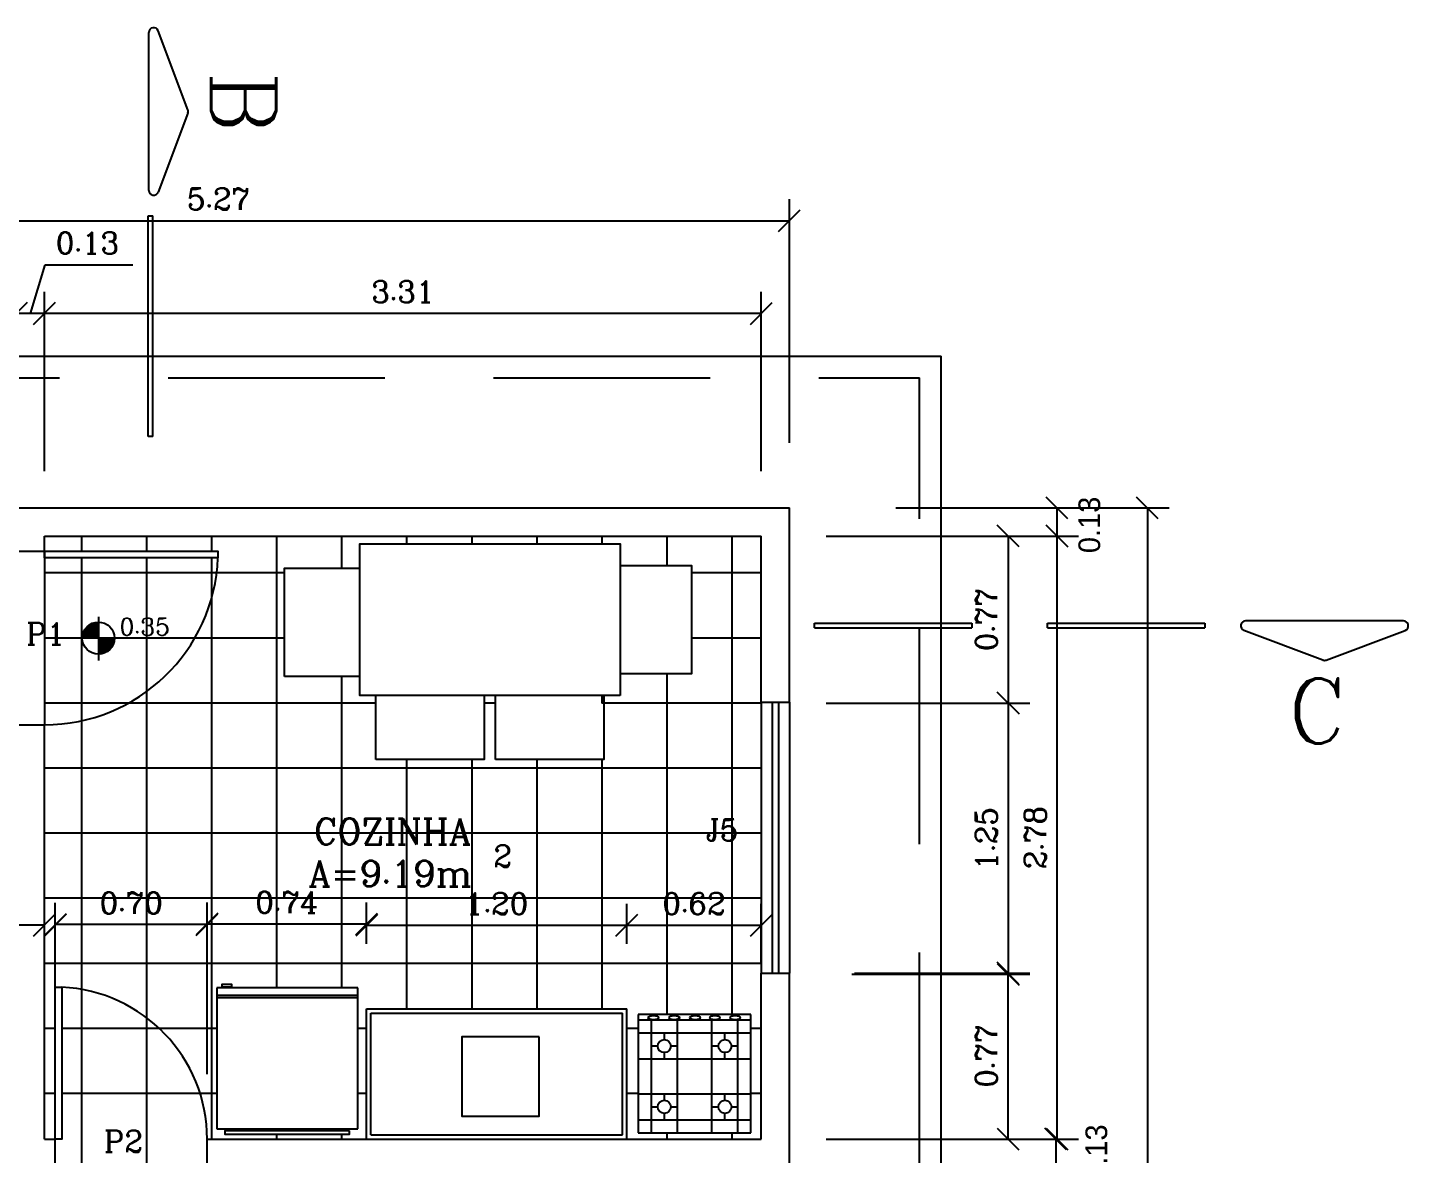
# Model space of a CAD drawing. Extents: x -36 to 60, y 199 to 483.
# Drawn here: x -30.29 to -23.93, y 227.95 to 233.15 of the extents above; entities that cross this region are included whole.
import ezdxf

# ---------------------------------------------------------------- set-up
doc = ezdxf.new("R2010")
doc.units = 0
doc.header["$LTSCALE"] = 20
doc.linetypes.add('DASHED2', pattern=[0.375, 0.25, -0.125])
doc.layers.get('0').update_dxf_attribs({"linetype": 'CONTINUOUS'})
doc.layers.get('DEFPOINTS').update_dxf_attribs({"linetype": 'CONTINUOUS'})
for name, color, linetype in [('APARELHOS', 244, 'CONTINUOUS'), ('COTAS', 30, 'CONTINUOUS'), ('EQUIPAMENTOS', 244, 'CONTINUOUS'), ('JANELA', 5, 'CONTINUOUS'), ('PAREDE', 7, 'CONTINUOUS'), ('PISO', 244, 'CONTINUOUS'), ('PORTA', 1, 'CONTINUOUS'), ('PORTA2', 30, 'CONTINUOUS'), ('TEXTO', 1, 'CONTINUOUS'), ('VISTAP', 244, 'CONTINUOUS')]:
    doc.layers.add(name, color=color, linetype=linetype)
doc.styles.add('ROMANC', font='romanc')
doc.dimstyles.get("Standard").update_dxf_attribs({"dimscale": 0, "dimtxt": 0.1, "dimasz": 0.05, "dimexe": 0.1, "dimexo": 0.062, "dimgap": 0.05, "dimtad": 1, "dimtoh": 1, "dimzin": 0, "dimtxsty": 'ROMANC', "dimblk1": 'DOT', "dimblk2": 'DOT', "dimsah": 1, "dimcen": 0.09, "dimclrd": 202, "dimclre": 202, "dimclrt": 244, "dimazin": 3, "dimtfac": 1, "dimtofl": 0, "dimtmove": 0, "dimatfit": 3, "dimtolj": 1, "dimtzin": 0})

# ---------------------------------------------------------------- blocks, each defined once
blk = doc.blocks.new('*X3')
at = {"color": 0, "linetype": 'CONTINUOUS', "ltscale": 0.05}
for p, q in [((-55.4467, 9.8829), (-55.373, 9.9566)), ((-55.4466, 9.8865), (-55.3767, 9.9564)), ((-55.4463, 9.8904), (-55.3805, 9.9561)), ((-55.4458, 9.8944), (-55.3846, 9.9556)), ((-55.4449, 9.8988), (-55.389, 9.9547)), ((-55.444, 9.8821), (-55.372, 9.9541)), ((-55.4437, 9.9036), (-55.3938, 9.9535)), ((-55.4418, 9.909), (-55.3991, 9.9517)), ((-55.4404, 9.8821), (-55.372, 9.9505)), ((-55.4391, 9.9152), (-55.4054, 9.9489)), ((-55.4369, 9.8821), (-55.372, 9.947)), ((-55.4343, 9.9236), (-55.4138, 9.9441)), ((-55.4333, 9.8821), (-55.372, 9.9435)), ((-55.4298, 9.8821), (-55.372, 9.9399)), ((-55.4263, 9.8821), (-55.372, 9.9364)), ((-55.4227, 9.8821), (-55.372, 9.9328)), ((-55.4192, 9.8821), (-55.372, 9.9293)), ((-55.4157, 9.8821), (-55.372, 9.9258)), ((-55.4121, 9.8821), (-55.372, 9.9222)), ((-55.4086, 9.8821), (-55.372, 9.9187)), ((-55.4051, 9.8821), (-55.372, 9.9152)), ((-55.4015, 9.8821), (-55.372, 9.9116)), ((-55.398, 9.8821), (-55.372, 9.9081)), ((-55.3945, 9.8821), (-55.372, 9.9046)), ((-55.3909, 9.8821), (-55.372, 9.901)), ((-55.3874, 9.8821), (-55.372, 9.8975)), ((-55.3838, 9.8821), (-55.372, 9.894)), ((-55.3803, 9.8821), (-55.372, 9.8904)), ((-55.3768, 9.8821), (-55.372, 9.8869)), ((-55.3732, 9.8821), (-55.372, 9.8834)), ((-55.372, 9.8798), (-55.3697, 9.8821)), ((-55.372, 9.8763), (-55.3662, 9.8821)), ((-55.372, 9.8727), (-55.3626, 9.8821)), ((-55.372, 9.8692), (-55.3591, 9.8821)), ((-55.372, 9.8657), (-55.3556, 9.8821)), ((-55.372, 9.8621), (-55.352, 9.8821)), ((-55.372, 9.8586), (-55.3485, 9.8821)), ((-55.372, 9.8551), (-55.345, 9.8821)), ((-55.372, 9.8515), (-55.3414, 9.8821)), ((-55.372, 9.848), (-55.3379, 9.8821)), ((-55.372, 9.8445), (-55.3344, 9.8821)), ((-55.372, 9.8409), (-55.3308, 9.8821)), ((-55.372, 9.8374), (-55.3273, 9.8821)), ((-55.372, 9.8339), (-55.3237, 9.8821)), ((-55.372, 9.8303), (-55.3202, 9.8821)), ((-55.372, 9.8268), (-55.3167, 9.8821)), ((-55.372, 9.8232), (-55.3131, 9.8821)), ((-55.372, 9.8197), (-55.3096, 9.8821)), ((-55.372, 9.8162), (-55.3061, 9.8821)), ((-55.372, 9.8126), (-55.3025, 9.8821)), ((-55.372, 9.8091), (-55.299, 9.8821)), ((-55.369, 9.8086), (-55.2988, 9.8788)), ((-55.3651, 9.8089), (-55.2991, 9.875)), ((-55.3611, 9.8094), (-55.2996, 9.8709)), ((-55.3567, 9.8102), (-55.3004, 9.8665)), ((-55.352, 9.8115), (-55.3016, 9.8618)), ((-55.3467, 9.8132), (-55.3034, 9.8565)), ((-55.3405, 9.8159), (-55.3061, 9.8503)), ((-55.3324, 9.8205), (-55.3106, 9.8422))]:
    blk.add_line(p, q, dxfattribs=at)
blk = doc.blocks.new('_OBLIQUE')
at = {"color": 0, "linetype": 'BYBLOCK'}
blk.add_line((-0.5, -0.5), (0.5, 0.5), dxfattribs=at)
blk = doc.blocks.new('*D30')
at = {"color": 30, "linetype": 'BYBLOCK'}
for p, q in [((-27.5315, 228.925), (-27.5315, 229.1099)), ((-26.9115, 228.835), (-26.9115, 229.1099)), ((-26.9115, 229.0099), (-27.5315, 229.0099))]:
    blk.add_line(p, q, dxfattribs=at)
at = {"layer": 'DEFPOINTS', "color": 0, "linetype": 'BYBLOCK'}
for p in [(-27.5315, 229.0099), (-27.5315, 228.625), (-26.9115, 228.535)]:
    blk.add_point(p, dxfattribs=at)
at = {"color": 30, "linetype": 'BYBLOCK', "xscale": 0.1, "yscale": 0.1, "zscale": 0.1, "rotation": 180}
blk.add_blockref('_OBLIQUE', (-27.5315, 229.0099), dxfattribs=at)
at = {"color": 30, "linetype": 'BYBLOCK', "xscale": 0.1, "yscale": 0.1, "zscale": 0.1}
blk.add_blockref('_OBLIQUE', (-26.9115, 229.0099), dxfattribs=at)
at = {"color": 244, "linetype": 'BYBLOCK', "insert": (-27.2215, 229.1099), "char_height": 0.1, "attachment_point": 5, "style": 'ROMANC'}
blk.add_mtext('\\A1;0.62', dxfattribs=at)
blk = doc.blocks.new('*D31')
at = {"color": 30, "linetype": 'BYBLOCK'}
for p, q in [((-28.7315, 228.925), (-28.7315, 229.1099)), ((-27.5315, 228.925), (-27.5315, 229.1099)), ((-27.5315, 229.0099), (-28.7315, 229.0099))]:
    blk.add_line(p, q, dxfattribs=at)
at = {"layer": 'DEFPOINTS', "color": 0, "linetype": 'BYBLOCK'}
for p in [(-28.7315, 229.0099), (-28.7315, 228.625), (-27.5315, 228.625)]:
    blk.add_point(p, dxfattribs=at)
at = {"color": 30, "linetype": 'BYBLOCK', "xscale": 0.1, "yscale": 0.1, "zscale": 0.1, "rotation": 180}
blk.add_blockref('_OBLIQUE', (-28.7315, 229.0099), dxfattribs=at)
at = {"color": 30, "linetype": 'BYBLOCK', "xscale": 0.1, "yscale": 0.1, "zscale": 0.1}
blk.add_blockref('_OBLIQUE', (-27.5315, 229.0099), dxfattribs=at)
at = {"color": 244, "linetype": 'BYBLOCK', "insert": (-28.1315, 229.1099), "char_height": 0.1, "attachment_point": 5, "style": 'ROMANC'}
blk.add_mtext('\\A1;1.20', dxfattribs=at)
blk = doc.blocks.new('*D32')
at = {"color": 30, "linetype": 'BYBLOCK'}
for p, q in [((-29.4665, 228.325), (-29.4665, 229.116)), ((-28.7315, 228.925), (-28.7315, 229.116)), ((-28.7315, 229.016), (-29.4665, 229.016))]:
    blk.add_line(p, q, dxfattribs=at)
at = {"layer": 'DEFPOINTS', "color": 0, "linetype": 'BYBLOCK'}
for p in [(-29.4665, 229.016), (-28.7315, 228.625), (-29.4665, 228.025)]:
    blk.add_point(p, dxfattribs=at)
at = {"color": 30, "linetype": 'BYBLOCK', "xscale": 0.1, "yscale": 0.1, "zscale": 0.1, "rotation": 180}
blk.add_blockref('_OBLIQUE', (-29.4665, 229.016), dxfattribs=at)
at = {"color": 30, "linetype": 'BYBLOCK', "xscale": 0.1, "yscale": 0.1, "zscale": 0.1}
blk.add_blockref('_OBLIQUE', (-28.7315, 229.016), dxfattribs=at)
at = {"color": 244, "linetype": 'BYBLOCK', "insert": (-29.099, 229.116), "char_height": 0.1, "attachment_point": 5, "style": 'ROMANC'}
blk.add_mtext('\\A1;0.74', dxfattribs=at)
blk = doc.blocks.new('*D33')
at = {"color": 30, "linetype": 'BYBLOCK'}
for p, q in [((-30.1665, 228.325), (-30.1665, 229.114)), ((-29.4665, 228.325), (-29.4665, 229.114)), ((-29.4665, 229.014), (-30.1665, 229.014))]:
    blk.add_line(p, q, dxfattribs=at)
at = {"layer": 'DEFPOINTS', "color": 0, "linetype": 'BYBLOCK'}
for p in [(-30.1665, 229.014), (-30.1665, 228.025), (-29.4665, 228.025)]:
    blk.add_point(p, dxfattribs=at)
at = {"color": 30, "linetype": 'BYBLOCK', "xscale": 0.1, "yscale": 0.1, "zscale": 0.1, "rotation": 180}
blk.add_blockref('_OBLIQUE', (-30.1665, 229.014), dxfattribs=at)
at = {"color": 30, "linetype": 'BYBLOCK', "xscale": 0.1, "yscale": 0.1, "zscale": 0.1}
blk.add_blockref('_OBLIQUE', (-29.4665, 229.014), dxfattribs=at)
at = {"color": 244, "linetype": 'BYBLOCK', "insert": (-29.8165, 229.114), "char_height": 0.1, "attachment_point": 5, "style": 'ROMANC'}
blk.add_mtext('\\A1;0.70', dxfattribs=at)
blk = doc.blocks.new('*D34')
at = {"color": 30, "linetype": 'BYBLOCK'}
for p, q in [((-30.2165, 228.325), (-30.2165, 229.1113)), ((-30.1665, 228.325), (-30.1665, 229.1113)), ((-30.2165, 229.0113), (-30.8213, 229.0113)), ((-30.1665, 229.0113), (-30.1665, 229.0113))]:
    blk.add_line(p, q, dxfattribs=at)
at = {"layer": 'DEFPOINTS', "color": 0, "linetype": 'BYBLOCK'}
for p in [(-30.2165, 229.0113), (-30.2165, 228.025), (-30.1665, 228.025)]:
    blk.add_point(p, dxfattribs=at)
at = {"color": 30, "linetype": 'BYBLOCK', "xscale": 0.1, "yscale": 0.1, "zscale": 0.1}
blk.add_blockref('_OBLIQUE', (-30.2165, 229.0113), dxfattribs=at)
at = {"color": 30, "linetype": 'BYBLOCK', "xscale": 0.1, "yscale": 0.1, "zscale": 0.1, "rotation": 180}
blk.add_blockref('_OBLIQUE', (-30.1665, 229.0113), dxfattribs=at)
at = {"color": 244, "linetype": 'BYBLOCK', "insert": (-30.6189, 229.1113), "char_height": 0.1, "attachment_point": 5, "style": 'ROMANC'}
blk.add_mtext('\\A1;0.05', dxfattribs=at)
blk = doc.blocks.new('*D42')
at = {"color": 30, "linetype": 'BYBLOCK'}
for p, q in [((-30.2165, 231.105), (-30.2165, 231.9311)), ((-26.9115, 231.105), (-26.9115, 231.9311)), ((-26.9115, 231.8311), (-30.2165, 231.8311))]:
    blk.add_line(p, q, dxfattribs=at)
at = {"layer": 'DEFPOINTS', "color": 0, "linetype": 'BYBLOCK'}
for p in [(-30.2165, 231.8311), (-30.2165, 230.805), (-26.9115, 230.805)]:
    blk.add_point(p, dxfattribs=at)
at = {"color": 30, "linetype": 'BYBLOCK', "xscale": 0.1, "yscale": 0.1, "zscale": 0.1, "rotation": 180}
blk.add_blockref('_OBLIQUE', (-30.2165, 231.8311), dxfattribs=at)
at = {"color": 30, "linetype": 'BYBLOCK', "xscale": 0.1, "yscale": 0.1, "zscale": 0.1}
blk.add_blockref('_OBLIQUE', (-26.9115, 231.8311), dxfattribs=at)
at = {"color": 244, "linetype": 'BYBLOCK', "insert": (-28.564, 231.9311), "char_height": 0.1, "attachment_point": 5, "style": 'ROMANC'}
blk.add_mtext('\\A1;3.31', dxfattribs=at)
blk = doc.blocks.new('*D43')
at = {"color": 30, "linetype": 'BYBLOCK'}
for p, q in [((-30.2815, 231.8311), (-30.214, 232.0561)), ((-30.214, 232.0561), (-29.8093, 232.0561)), ((-30.3465, 231.235), (-30.3465, 231.9311)), ((-30.2165, 231.8311), (-30.3465, 231.8311))]:
    blk.add_line(p, q, dxfattribs=at)
at = {"layer": 'DEFPOINTS', "color": 0, "linetype": 'BYBLOCK'}
for p in [(-30.3465, 231.8311), (-30.3465, 230.935), (-30.2165, 230.805)]:
    blk.add_point(p, dxfattribs=at)
at = {"color": 30, "linetype": 'BYBLOCK', "xscale": 0.1, "yscale": 0.1, "zscale": 0.1, "rotation": 180}
blk.add_blockref('_OBLIQUE', (-30.3465, 231.8311), dxfattribs=at)
at = {"color": 30, "linetype": 'BYBLOCK', "xscale": 0.1, "yscale": 0.1, "zscale": 0.1}
blk.add_blockref('_OBLIQUE', (-30.2165, 231.8311), dxfattribs=at)
at = {"color": 244, "linetype": 'BYBLOCK', "insert": (-30.164, 232.1561), "char_height": 0.1, "attachment_point": 4, "style": 'ROMANC'}
blk.add_mtext('\\A1;0.13', dxfattribs=at)
blk = doc.blocks.new('*D46')
at = {"color": 30, "linetype": 'BYBLOCK'}
for p, q in [((-32.0465, 231.235), (-32.0465, 232.3589)), ((-26.7815, 231.235), (-26.7815, 232.3589)), ((-32.0465, 232.2589), (-26.7815, 232.2589))]:
    blk.add_line(p, q, dxfattribs=at)
at = {"layer": 'DEFPOINTS', "color": 0, "linetype": 'BYBLOCK'}
for p in [(-26.7815, 232.2589), (-32.0465, 230.935), (-26.7815, 230.935)]:
    blk.add_point(p, dxfattribs=at)
at = {"color": 30, "linetype": 'BYBLOCK', "xscale": 0.1, "yscale": 0.1, "zscale": 0.1, "rotation": 180}
blk.add_blockref('_OBLIQUE', (-32.0465, 232.2589), dxfattribs=at)
at = {"color": 30, "linetype": 'BYBLOCK', "xscale": 0.1, "yscale": 0.1, "zscale": 0.1}
blk.add_blockref('_OBLIQUE', (-26.7815, 232.2589), dxfattribs=at)
at = {"color": 244, "linetype": 'BYBLOCK', "insert": (-29.414, 232.3589), "char_height": 0.1, "attachment_point": 5, "style": 'ROMANC'}
blk.add_mtext('\\A1;5.27', dxfattribs=at)
blk = doc.blocks.new('*D61')
at = {"color": 30, "linetype": 'BYBLOCK'}
for p, q in [((-26.3435, 230.805), (-25.4479, 230.805)), ((-25.5479, 230.805), (-25.5479, 228.025)), ((-26.3435, 228.025), (-25.4479, 228.025))]:
    blk.add_line(p, q, dxfattribs=at)
at = {"layer": 'DEFPOINTS', "color": 0, "linetype": 'BYBLOCK'}
for p in [(-26.6435, 230.805), (-26.6435, 228.025), (-25.5479, 228.025)]:
    blk.add_point(p, dxfattribs=at)
at = {"color": 30, "linetype": 'BYBLOCK', "xscale": 0.1, "yscale": 0.1, "zscale": 0.1}
for p, rotation in [((-25.5479, 230.805), 90), ((-25.5479, 228.025), 270)]:
    blk.add_blockref('_OBLIQUE', p, dxfattribs=dict(at, rotation=rotation))
at = {"color": 244, "linetype": 'BYBLOCK', "insert": (-25.6479, 229.415), "char_height": 0.1, "attachment_point": 5, "rotation": 90, "style": 'ROMANC'}
blk.add_mtext('\\A1;2.78', dxfattribs=at)
blk = doc.blocks.new('*D66')
at = {"color": 30, "linetype": 'BYBLOCK'}
for p, q in [((-26.6115, 230.805), (-25.6727, 230.805)), ((-25.7727, 230.805), (-25.7727, 230.035)), ((-26.6115, 230.035), (-25.6727, 230.035))]:
    blk.add_line(p, q, dxfattribs=at)
at = {"layer": 'DEFPOINTS', "color": 0, "linetype": 'BYBLOCK'}
for p in [(-26.9115, 230.805), (-26.9115, 230.035), (-25.7727, 230.035)]:
    blk.add_point(p, dxfattribs=at)
at = {"color": 30, "linetype": 'BYBLOCK', "xscale": 0.1, "yscale": 0.1, "zscale": 0.1}
for p, rotation in [((-25.7727, 230.805), 90), ((-25.7727, 230.035), 270)]:
    blk.add_blockref('_OBLIQUE', p, dxfattribs=dict(at, rotation=rotation))
at = {"color": 244, "linetype": 'BYBLOCK', "insert": (-25.8727, 230.42), "char_height": 0.1, "attachment_point": 5, "rotation": 90, "style": 'ROMANC'}
blk.add_mtext('\\A1;0.77', dxfattribs=at)
blk = doc.blocks.new('*D67')
at = {"color": 30, "linetype": 'BYBLOCK'}
for p, q in [((-26.4931, 230.035), (-25.6727, 230.035)), ((-25.7727, 230.035), (-25.7727, 228.785)), ((-26.4931, 228.785), (-25.6727, 228.785))]:
    blk.add_line(p, q, dxfattribs=at)
at = {"layer": 'DEFPOINTS', "color": 0, "linetype": 'BYBLOCK'}
for p in [(-26.7931, 230.035), (-26.7931, 228.785), (-25.7727, 228.785)]:
    blk.add_point(p, dxfattribs=at)
at = {"color": 30, "linetype": 'BYBLOCK', "xscale": 0.1, "yscale": 0.1, "zscale": 0.1}
for p, rotation in [((-25.7727, 230.035), 90), ((-25.7727, 228.785), 270)]:
    blk.add_blockref('_OBLIQUE', p, dxfattribs=dict(at, rotation=rotation))
at = {"color": 244, "linetype": 'BYBLOCK', "insert": (-25.8727, 229.41), "char_height": 0.1, "attachment_point": 5, "rotation": 90, "style": 'ROMANC'}
blk.add_mtext('\\A1;1.25', dxfattribs=at)
blk = doc.blocks.new('*D68')
at = {"color": 30, "linetype": 'BYBLOCK'}
for p, q in [((-26.4815, 228.79), (-25.6735, 228.79)), ((-25.7735, 228.79), (-25.7735, 228.025)), ((-26.6115, 228.025), (-25.6735, 228.025))]:
    blk.add_line(p, q, dxfattribs=at)
at = {"layer": 'DEFPOINTS', "color": 0, "linetype": 'BYBLOCK'}
for p in [(-26.7815, 228.79), (-26.9115, 228.025), (-25.7735, 228.025)]:
    blk.add_point(p, dxfattribs=at)
at = {"color": 30, "linetype": 'BYBLOCK', "xscale": 0.1, "yscale": 0.1, "zscale": 0.1}
for p, rotation in [((-25.7735, 228.79), 90), ((-25.7735, 228.025), 270)]:
    blk.add_blockref('_OBLIQUE', p, dxfattribs=dict(at, rotation=rotation))
at = {"color": 244, "linetype": 'BYBLOCK', "insert": (-25.8735, 228.4075), "char_height": 0.1, "attachment_point": 5, "rotation": 90, "style": 'ROMANC'}
blk.add_mtext('\\A1;0.77', dxfattribs=at)
blk = doc.blocks.new('*D70')
at = {"color": 30, "linetype": 'BYBLOCK'}
for p, q in [((-26.2902, 230.935), (-25.0307, 230.935)), ((-25.1307, 230.935), (-25.1307, 222.485)), ((-26.2902, 222.485), (-25.0307, 222.485))]:
    blk.add_line(p, q, dxfattribs=at)
at = {"layer": 'DEFPOINTS', "color": 0, "linetype": 'BYBLOCK'}
for p in [(-26.5902, 230.935), (-26.5902, 222.485), (-25.1307, 222.485)]:
    blk.add_point(p, dxfattribs=at)
at = {"color": 30, "linetype": 'BYBLOCK', "xscale": 0.1, "yscale": 0.1, "zscale": 0.1}
for p, rotation in [((-25.1307, 230.935), 90), ((-25.1307, 222.485), 270)]:
    blk.add_blockref('_OBLIQUE', p, dxfattribs=dict(at, rotation=rotation))
at = {"color": 244, "linetype": 'BYBLOCK', "insert": (-25.2307, 226.71), "char_height": 0.1, "attachment_point": 5, "rotation": 90, "style": 'ROMANC'}
blk.add_mtext('\\A1;8.45', dxfattribs=at)

msp = doc.modelspace()

# ---------------------------------------------------------------- linework, layer by layer
at = {"color": 30, "linetype": 'BYBLOCK'}
for p, q in [((-26.2135, 230.935), (-25.4479, 230.935)), ((-25.5479, 230.935), (-25.5479, 230.805)), ((-26.3435, 230.805), (-25.4479, 230.805)), ((-25.5479, 230.805), (-25.5479, 230.355)), ((-26.6115, 228.025), (-25.4531, 228.025)), ((-25.5531, 228.025), (-25.5531, 227.895))]:
    msp.add_line(p, q, dxfattribs=at)
at = {"layer": 'APARELHOS', "color": 244}
msp.add_lwpolyline([(-29.3982, 228.7272), (-29.3526, 228.7272), (-29.3526, 228.7374), (-29.3982, 228.7374)], close=True, dxfattribs=at)
at = {"layer": 'COTAS', "color": 3, "ltscale": 0.3}
for p, q in [((-29.7381, 231.2644), (-29.7381, 232.2816)), ((-29.7381, 232.2816), (-29.7162, 232.2816)), ((-29.7162, 231.2644), (-29.7162, 232.2816)), ((-29.7162, 231.2644), (-29.7381, 231.2644)), ((-26.6657, 230.4036), (-25.9401, 230.4036)), ((-26.6657, 230.3817), (-26.6657, 230.4036)), ((-26.6657, 230.3817), (-25.9401, 230.3817)), ((-25.5913, 230.4036), (-24.8658, 230.4036)), ((-25.5913, 230.3817), (-25.5913, 230.4036)), ((-25.5913, 230.3817), (-24.8658, 230.3817))]:
    msp.add_line(p, q, dxfattribs=at)
at = {"layer": 'COTAS', "color": 244, "linetype": 'CONTINUOUS', "ltscale": 0.05}
for p, q in [((-29.9672, 230.4322), (-29.9672, 230.232)), ((-30.0599, 230.3355), (-29.5819, 230.3355))]:
    msp.add_line(p, q, dxfattribs=at)
msp.add_circle((-29.9679, 230.3346), 0.074, dxfattribs=at)
at = {"layer": 'DEFPOINTS', "color": 0, "linetype": 'BYBLOCK'}
for p in [(-26.5135, 230.935), (-26.6435, 230.805), (-25.5479, 230.805), (-28.5933, 228.0231), (-26.9115, 228.025)]:
    msp.add_point(p, dxfattribs=at)
at = {"layer": 'EQUIPAMENTOS', "color": 244, "linetype": 'CONTINUOUS'}
for p, q in [((-28.7315, 228.625), (-27.5315, 228.625)), ((-28.7315, 228.025), (-28.7315, 228.625)), ((-28.7115, 228.605), (-27.5515, 228.605)), ((-28.7115, 228.045), (-28.7115, 228.605)), ((-27.5515, 228.045), (-27.5515, 228.605)), ((-27.5315, 228.025), (-27.5315, 228.625)), ((-28.7115, 228.045), (-27.5515, 228.045))]:
    msp.add_line(p, q, dxfattribs=at)
msp.add_lwpolyline([(-27.9353, 228.4961), (-28.2923, 228.4961), (-28.2923, 228.13), (-27.9353, 228.13)], close=True, dxfattribs=at)
at = {"layer": 'JANELA', "color": 1, "linetype": 'CONTINUOUS'}
for p, q in [((-26.9115, 230.04), (-26.9115, 228.79)), ((-26.7815, 230.04), (-26.7815, 228.79))]:
    msp.add_line(p, q, dxfattribs=at)
at = {"layer": 'JANELA', "color": 5, "linetype": 'CONTINUOUS'}
for p, q in [((-26.8615, 230.04), (-26.8615, 228.79)), ((-26.8315, 230.04), (-26.8315, 228.79))]:
    msp.add_line(p, q, dxfattribs=at)
at = {"layer": 'PAREDE', "color": 244, "linetype": 'CONTINUOUS', "ltscale": 0.1}
for p in [(-32.7465, 231.635), (-26.0815, 221.785)]:
    msp.add_line(p, (-26.0815, 231.635), dxfattribs=at)
at = {"layer": 'PAREDE', "color": 30, "linetype": 'DASHED2', "ltscale": 0.2}
for p in [(-32.6465, 231.535), (-26.1815, 221.885)]:
    msp.add_line(p, (-26.1815, 231.535), dxfattribs=at)
at = {"layer": 'PAREDE', "color": 7, "linetype": 'CONTINUOUS'}
for p, q in [((-30.3465, 230.935), (-26.7815, 230.935)), ((-26.7815, 230.04), (-26.7815, 230.935)), ((-30.2165, 230.805), (-26.9115, 230.805)), ((-30.2165, 230.735), (-30.2165, 230.805)), ((-26.9115, 230.04), (-26.9115, 230.805)), ((-30.3465, 230.735), (-30.2165, 230.735)), ((-26.9115, 230.04), (-26.7815, 230.04)), ((-30.3465, 229.935), (-30.2165, 229.935)), ((-30.2165, 228.025), (-30.2165, 229.935)), ((-26.9115, 228.025), (-26.9115, 228.79)), ((-26.9115, 228.79), (-26.7815, 228.79)), ((-26.7815, 227.595), (-26.7815, 228.79)), ((-30.2165, 228.025), (-30.1665, 228.025)), ((-30.1665, 227.895), (-30.1665, 228.025)), ((-29.4665, 228.025), (-26.9115, 228.025)), ((-29.4665, 227.895), (-29.4665, 228.025))]:
    msp.add_line(p, q, dxfattribs=at)
at = {"layer": 'PAREDE', "color": 244, "linetype": 'CONTINUOUS'}
msp.add_lwpolyline([(-27.5626, 230.0696), (-28.7626, 230.0696), (-28.7626, 230.7696), (-27.5626, 230.7696)], close=True, dxfattribs=at)
for points in [[(-29.1094, 230.1573), (-29.1094, 230.6573), (-28.7626, 230.6573)], [(-27.5626, 230.6699), (-27.2334, 230.6699), (-27.2334, 230.1699), (-27.5626, 230.1699)], [(-28.7626, 230.1573), (-29.1094, 230.1573)], [(-28.689, 229.7751), (-28.689, 230.0696)], [(-28.189, 230.0696), (-28.189, 229.7751), (-28.689, 229.7751)], [(-28.1369, 229.7751), (-28.1369, 230.0696)], [(-27.6369, 230.0696), (-27.6369, 229.7751), (-28.1369, 229.7751)]]:
    msp.add_lwpolyline(points, dxfattribs=at)
at = {"layer": 'PISO', "color": 30, "linetype": 'CONTINUOUS'}
for p, q in [((-30.0465, 230.805), (-30.0465, 230.735)), ((-29.7465, 230.805), (-29.7465, 230.735)), ((-29.4465, 230.805), (-29.4465, 230.735)), ((-29.1465, 230.805), (-29.1465, 228.7219)), ((-28.8465, 230.805), (-28.8465, 230.6573)), ((-28.5465, 230.805), (-28.5465, 230.7696)), ((-28.2465, 230.805), (-28.2465, 230.7696)), ((-27.9465, 230.805), (-27.9465, 230.7696)), ((-27.6465, 230.805), (-27.6465, 230.7696)), ((-27.3465, 230.805), (-27.3465, 230.6699)), ((-27.0465, 230.805), (-27.0465, 228.5988)), ((-30.2165, 230.735), (-30.2165, 229.935)), ((-30.0465, 230.705), (-30.0465, 222.615)), ((-30.0465, 230.705), (-30.0465, 222.615)), ((-29.7465, 230.705), (-29.7465, 222.615)), ((-29.4465, 230.705), (-29.4465, 228.025)), ((-29.4465, 230.705), (-29.4465, 228.025)), ((-29.1094, 230.635), (-30.2165, 230.635)), ((-26.9115, 230.635), (-27.2334, 230.635)), ((-29.1094, 230.335), (-30.2165, 230.335)), ((-26.9115, 230.335), (-27.2334, 230.335)), ((-27.3465, 230.1699), (-27.3465, 228.5988)), ((-28.8465, 230.1573), (-28.8465, 228.7219)), ((-27.6465, 230.0696), (-27.6465, 230.035)), ((-28.689, 230.035), (-30.2165, 230.035)), ((-28.1369, 230.035), (-28.189, 230.035)), ((-26.9115, 230.035), (-27.6465, 230.035)), ((-26.9115, 229.735), (-30.2165, 229.735)), ((-28.5465, 229.7751), (-28.5465, 228.625)), ((-28.2465, 229.7751), (-28.2465, 228.625)), ((-27.9465, 229.7751), (-27.9465, 228.625)), ((-27.6465, 229.7751), (-27.6465, 228.625)), ((-26.9115, 229.435), (-30.2165, 229.435)), ((-26.9115, 229.135), (-30.2165, 229.135)), ((-26.9115, 228.835), (-30.2165, 228.835)), ((-29.3627, 228.7219), (-29.3627, 228.7272)), ((-30.1665, 228.535), (-30.2165, 228.535)), ((-29.4213, 228.535), (-30.1365, 228.535)), ((-28.7315, 228.535), (-28.7713, 228.535)), ((-27.4787, 228.535), (-27.5315, 228.535)), ((-26.9115, 228.535), (-26.9587, 228.535)), ((-30.1665, 228.235), (-30.2165, 228.235)), ((-29.4213, 228.235), (-30.1365, 228.235)), ((-28.7315, 228.235), (-28.7713, 228.235)), ((-27.4787, 228.235), (-27.5315, 228.235)), ((-26.9115, 228.235), (-26.9587, 228.235)), ((-29.1465, 228.0485), (-29.1465, 228.025)), ((-28.8465, 228.0485), (-28.8465, 228.025)), ((-27.3465, 228.0538), (-27.3465, 228.025)), ((-27.0465, 228.0538), (-27.0465, 228.025))]:
    msp.add_line(p, q, dxfattribs=at)
at = {"layer": 'PISO', "color": 244}
for p, q in [((-28.7713, 228.7219), (-29.4213, 228.7219)), ((-29.4213, 228.7219), (-29.4213, 228.0719)), ((-28.7713, 228.0719), (-28.7713, 228.7219)), ((-28.7713, 228.6868), (-29.4213, 228.6868)), ((-28.7713, 228.6768), (-29.4213, 228.6768)), ((-29.4213, 228.0719), (-28.7713, 228.0719))]:
    msp.add_line(p, q, dxfattribs=at)
msp.add_lwpolyline([(-28.8104, 228.0639), (-29.3841, 228.0639), (-29.3841, 228.0485), (-28.8104, 228.0485)], close=True, dxfattribs=at)
at = {"layer": 'PORTA', "color": 1, "linetype": 'CONTINUOUS'}
for points in [[(-30.2165, 230.735), (-29.4165, 230.735), (-29.4165, 230.705), (-30.2165, 230.705)], [(-30.1665, 228.025), (-30.1665, 228.725), (-30.1365, 228.725), (-30.1365, 228.025)]]:
    msp.add_lwpolyline(points, close=True, dxfattribs=at)
at = {"layer": 'PORTA', "color": 244, "linetype": 'CONTINUOUS'}
for centre, radius, start, end in [((-30.2165, 230.7356), 0.8006, 270, 357.81062), ((-30.1672, 228.025), 0.7007, 360, 87.4911)]:
    msp.add_arc(centre, radius, start, end, dxfattribs=at)
at = {"layer": 'PORTA2', "color": 244}
for p, q in [((-27.4787, 228.5988), (-27.4787, 228.0538)), ((-26.9587, 228.5988), (-27.4787, 228.5988)), ((-26.9587, 228.0538), (-26.9587, 228.5988)), ((-26.9587, 228.5738), (-27.4787, 228.5738)), ((-26.9587, 228.5138), (-27.4787, 228.5138)), ((-27.4187, 228.5738), (-27.4187, 228.0538)), ((-27.3587, 228.5138), (-27.3587, 228.4838)), ((-27.2987, 228.5738), (-27.2987, 228.0538)), ((-27.1387, 228.0538), (-27.1387, 228.5738)), ((-27.0787, 228.4838), (-27.0787, 228.5138)), ((-27.0187, 228.0538), (-27.0187, 228.5738)), ((-27.3887, 228.4538), (-27.4187, 228.4538)), ((-27.2987, 228.4538), (-27.3287, 228.4538)), ((-27.1087, 228.4538), (-27.1387, 228.4538)), ((-27.0187, 228.4538), (-27.0487, 228.4538)), ((-26.9587, 228.3938), (-27.4787, 228.3938)), ((-27.3587, 228.4238), (-27.3587, 228.3938)), ((-27.0787, 228.3938), (-27.0787, 228.4238)), ((-27.4787, 228.2338), (-26.9587, 228.2338)), ((-27.3587, 228.2338), (-27.3587, 228.2038)), ((-27.0787, 228.2038), (-27.0787, 228.2338)), ((-27.4187, 228.1738), (-27.3887, 228.1738)), ((-27.3587, 228.1438), (-27.3587, 228.1138)), ((-27.3287, 228.1738), (-27.2987, 228.1738)), ((-27.1387, 228.1738), (-27.1087, 228.1738)), ((-27.0787, 228.1138), (-27.0787, 228.1438)), ((-27.0487, 228.1738), (-27.0187, 228.1738)), ((-27.4787, 228.1138), (-26.9587, 228.1138)), ((-27.4787, 228.0538), (-26.9587, 228.0538))]:
    msp.add_line(p, q, dxfattribs=at)
at = {"layer": 'TEXTO', "color": 3, "linetype": 'CONTINUOUS', "ltscale": 0.3}
for p, q in [((-29.7358, 232.3987), (-29.7358, 233.1266)), ((-29.5554, 232.7706), (-29.6922, 233.1345)), ((-29.5554, 232.7547), (-29.6922, 232.3908)), ((-25.9401, 230.4036), (-25.9401, 230.3817)), ((-24.8658, 230.4036), (-24.8658, 230.3817)), ((-24.3216, 230.2335), (-24.6855, 230.3703)), ((-23.9497, 230.4139), (-24.6776, 230.4139)), ((-23.9497, 230.4139), (-24.6776, 230.4139)), ((-24.3058, 230.2335), (-23.9418, 230.3703))]:
    msp.add_line(p, q, dxfattribs=at)
for centre, start, end in [((-29.7133, 233.1266), 20.60138, 180), ((-29.5765, 232.7626), 339.39862, 20.60138), ((-29.5765, 232.7626), 339.39862, 20.60138), ((-29.7133, 232.3987), 180, 339.39862), ((-24.6776, 230.3914), 90, 249.39862), ((-23.9497, 230.3914), 290.60138, 90), ((-24.3137, 230.2546), 249.39862, 290.60138), ((-24.3137, 230.2546), 249.39862, 290.60138)]:
    msp.add_arc(centre, 0.0225, start, end, dxfattribs=at)
at = {"layer": 'VISTAP', "color": 244, "linetype": 'CONTINUOUS'}
for centre in [(-27.3587, 228.4538), (-27.0787, 228.4538), (-27.3587, 228.1738), (-27.0787, 228.1738)]:
    msp.add_circle(centre, 0.03, dxfattribs=at)
at = {"layer": 'VISTAP', "linetype": 'CONTINUOUS'}
for centre in [(-27.4084, 228.5847), (-27.3124, 228.5847), (-27.2164, 228.5847), (-27.1252, 228.5847), (-27.0316, 228.5847)]:
    msp.add_ellipse(centre, major_axis=(-0.024, 0), ratio=0.400522, dxfattribs=at)

# ---------------------------------------------------------------- block references
at = {"color": 30, "linetype": 'BYBLOCK', "xscale": 0.1, "yscale": 0.1, "zscale": 0.1}
for p, rotation in [((-25.5479, 230.935), 90), ((-25.5479, 230.805), 270), ((-25.5531, 228.025), 90)]:
    msp.add_blockref('_OBLIQUE', p, dxfattribs=dict(at, rotation=rotation))
at = {"layer": 'COTAS', "color": 244, "linetype": 'CONTINUOUS', "ltscale": 0.05}
msp.add_blockref('*X3', (25.4048, 220.4521), dxfattribs=at)

# ---------------------------------------------------------------- texts
at = {"color": 244, "linetype": 'BYBLOCK', "char_height": 0.1, "attachment_point": 5, "rotation": 90}
for insert in [(-25.3979, 230.8565), (-25.3655, 227.9626)]:
    msp.add_mtext('\\A1;0.13', dxfattribs=dict(at, insert=insert))
at = {"layer": 'TEXTO', "color": 3, "linetype": 'CONTINUOUS', "ltscale": 0.3, "style": 'ROMANC'}
msp.add_text('B', height=0.3, rotation=270, dxfattribs=at).set_placement((-29.4483, 232.9457))
at = {"layer": 'TEXTO', "color": 244, "ltscale": 0.3, "style": 'ROMANC'}
msp.add_text('0.35', height=0.08, rotation=360, dxfattribs=at).set_placement((-29.8708, 230.3471))
at = {"layer": 'TEXTO', "color": 1, "ltscale": 0.3, "style": 'ROMANC'}
for s, p in [('P1', (-30.3005, 230.3044)), ('J5', (-27.1668, 229.4003)), ('P2', (-29.9422, 227.9641))]:
    msp.add_text(s, height=0.1, rotation=360, dxfattribs=at).set_placement(p)
at = {"layer": 'TEXTO', "color": 3, "linetype": 'CONTINUOUS', "ltscale": 0.3, "style": 'ROMANC'}
msp.add_text('C', height=0.3, dxfattribs=at).set_placement((-24.484, 229.849))
at = {"layer": 'TEXTO', "color": 1, "style": 'ROMANC'}
for s, height, p in [('COZINHA', 0.12, (-28.9747, 229.3837)), ('2', 0.1, (-28.1458, 229.2794)), ('A=9.19m', 0.12, (-28.9997, 229.1894))]:
    msp.add_text(s, height=height, dxfattribs=at).set_placement(p)

# ---------------------------------------------------------------- dimensions: what is measured, and where the dimension line sits
at = {"layer": 'COTAS', "color": 30, "linetype": 'CONTINUOUS'}
for base, p1, p2, override, picture, middle in [((-26.7815336316, 232.2589274408), (-32.0465336316, 230.9350428525), (-26.7815336316, 230.9350428525), {"dimtxt": 0.1, "dimasz": 0.1, "dimexo": 0.3, "dimtoh": 0, "dimblk1": 'OBLIQUE', "dimblk2": 'OBLIQUE', "dimclrd": 30, "dimclre": 30, "dimclrt": 244}, '*D46', (-29.4140336316, 232.3589274408)), ((-30.3465, 231.8311), (-30.2165, 230.805), (-30.3465, 230.935), {"dimtxt": 0.1, "dimasz": 0.1, "dimexo": 0.3, "dimtoh": 0, "dimblk1": 'OBLIQUE', "dimblk2": 'OBLIQUE', "dimse1": 1, "dimclrd": 30, "dimclre": 30, "dimclrt": 244}, '*D43', (-30.164, 232.1561)), ((-30.2165336316, 231.8311343987), (-26.9115336316, 230.8050428525), (-30.2165336316, 230.8050428525), {"dimtxt": 0.1, "dimasz": 0.1, "dimexo": 0.3, "dimtoh": 0, "dimblk1": 'OBLIQUE', "dimblk2": 'OBLIQUE', "dimclrd": 30, "dimclre": 30, "dimclrt": 244}, '*D42', (-28.5640336316, 231.9311343987)), ((-30.2165, 229.0113), (-30.1665, 228.025), (-30.2165, 228.025), {"dimtxt": 0.1, "dimasz": 0.1, "dimexo": 0.3, "dimtoh": 0, "dimblk1": 'OBLIQUE', "dimblk2": 'OBLIQUE', "dimclrd": 30, "dimclre": 30, "dimclrt": 244}, '*D34', (-30.6189, 229.1113)), ((-30.1665, 229.014), (-29.4665, 228.025), (-30.1665, 228.025), {"dimtxt": 0.1, "dimasz": 0.1, "dimexo": 0.3, "dimtoh": 0, "dimblk1": 'OBLIQUE', "dimblk2": 'OBLIQUE', "dimclrd": 30, "dimclre": 30, "dimclrt": 244}, '*D33', (-29.8165, 229.114)), ((-29.4665336316, 229.0159709148), (-28.7315336316, 228.6250428525), (-29.4665336316, 228.0250428525), {"dimtxt": 0.1, "dimasz": 0.1, "dimexo": 0.3, "dimtoh": 0, "dimblk1": 'OBLIQUE', "dimblk2": 'OBLIQUE', "dimclrd": 30, "dimclre": 30, "dimclrt": 244}, '*D32', (-29.0990336316, 229.1159709148)), ((-28.7315, 229.0099), (-27.5315, 228.625), (-28.7315, 228.625), {"dimtxt": 0.1, "dimasz": 0.1, "dimexo": 0.3, "dimtoh": 0, "dimblk1": 'OBLIQUE', "dimblk2": 'OBLIQUE', "dimclrd": 30, "dimclre": 30, "dimclrt": 244}, '*D31', (-28.1315, 229.1099)), ((-27.5315, 229.0099), (-26.9115, 228.535), (-27.5315, 228.625), {"dimtxt": 0.1, "dimasz": 0.1, "dimexo": 0.3, "dimtoh": 0, "dimblk1": 'OBLIQUE', "dimblk2": 'OBLIQUE', "dimclrd": 30, "dimclre": 30, "dimclrt": 244}, '*D30', (-27.2215, 229.1099))]:
    dim = msp.add_linear_dim(base=base, p1=p1, p2=p2, dimstyle='STANDARD', override=override, dxfattribs=at)
    dim.commit()
    dim.dimension.update_dxf_attribs({"geometry": picture, "text_midpoint": middle})
for base, p1, p2, picture, middle in [((-25.1307, 222.485), (-26.5902, 230.935), (-26.5902, 222.485), '*D70', (-25.2307, 226.71)), ((-25.7727, 230.035), (-26.9115, 230.805), (-26.9115, 230.035), '*D66', (-25.8727, 230.42)), ((-25.5479, 228.025), (-26.6435, 230.805), (-26.6435, 228.025), '*D61', (-25.6479, 229.415)), ((-25.7727, 228.785), (-26.7931, 230.035), (-26.7931, 228.785), '*D67', (-25.8727, 229.41)), ((-25.7734725623, 228.0250428525), (-26.7815336316, 228.7900428525), (-26.9115336316, 228.0250428525), '*D68', (-25.8734725623, 228.4075428525))]:
    dim = msp.add_linear_dim(base=base, p1=p1, p2=p2, angle=90, dimstyle='STANDARD', override={"dimtxt": 0.1, "dimasz": 0.1, "dimexo": 0.3, "dimtoh": 0, "dimblk1": 'OBLIQUE', "dimblk2": 'OBLIQUE', "dimclrd": 30, "dimclre": 30, "dimclrt": 244}, dxfattribs=at)
    dim.commit()
    dim.dimension.update_dxf_attribs({"geometry": picture, "text_midpoint": middle})

doc.saveas('drawing.dxf')
